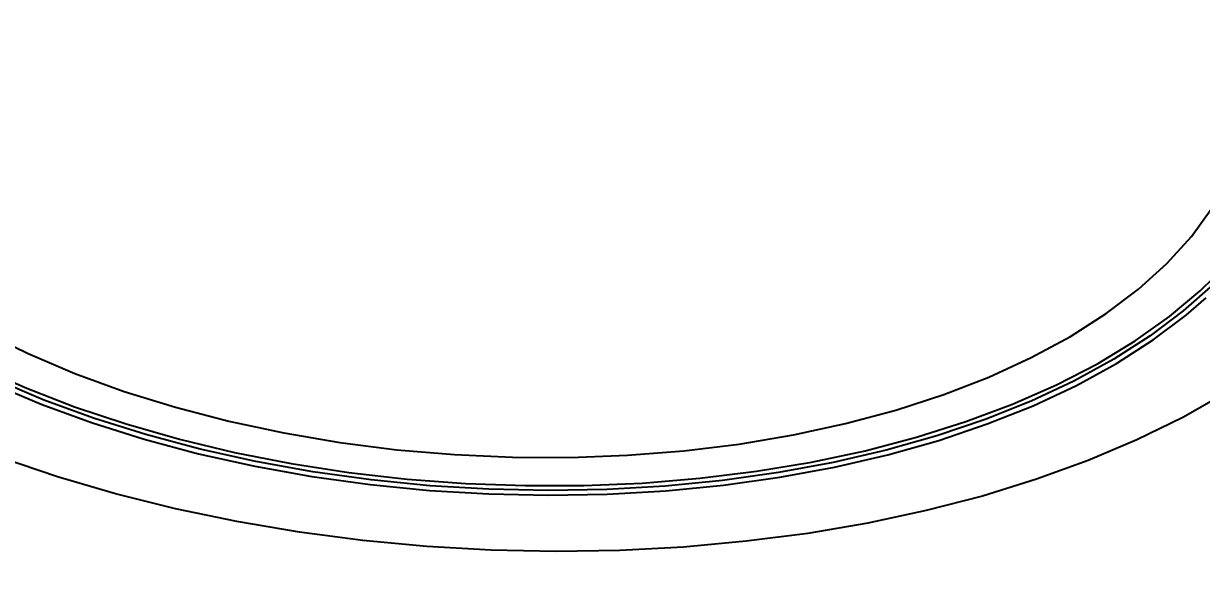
# Model space of a CAD drawing. Header units: millimetres. Extents: x 14 to 828, y 15 to 581.
# Drawn here: x 344.88 to 362.06, y 489.2 to 497.16 of the extents above; entities that cross this region are included whole.
import ezdxf

# ---------------------------------------------------------------- set-up
doc = ezdxf.new("R2010")
doc.units = ezdxf.units.MM
doc.header["$LTSCALE"] = 0.2
doc.layers.get('Defpoints').update_dxf_attribs({"color": 5})
doc.layers.add('1_シンボル', color=2, linetype='Continuous')
doc.layers.add('1_寸法', color=7, linetype='Continuous')
doc.styles.add('Dim', font='simplex.shx', dxfattribs={"width": 0.8, "bigfont": 'extfont2.shx'})
doc.dimstyles.new('1-1', dxfattribs={"dimtxt": 3, "dimasz": 0.75, "dimexe": 0, "dimexo": 1, "dimgap": 0.5, "dimtad": 1, "dimdec": 0, "dimtxsty": 'Dim', "dimblk": 'DOT', "dimcen": 2.5, "dimadec": 0, "dimazin": 0, "dimtfac": 1, "dimtdec": 0, "dimtix": 1, "dimtmove": 2, "dimatfit": 3, "dimldrblk": '引出', "dimfxl": 1, "dimlwd": -1, "dimlwe": -1, "dimarcsym": 0})

# ---------------------------------------------------------------- blocks, each defined once
blk = doc.blocks.new('_Dot')
at = {"color": 0, "linetype": 'ByBlock', "lineweight": -2}
blk.add_line((-0.5, 0), (-1, 0), dxfattribs=at)
at = {"color": 0, "linetype": 'ByBlock', "const_width": 0.5}
blk.add_lwpolyline([(-0.25, 0, 1), (0.25, 0, 1)], format="xyb", close=True, dxfattribs=at)
blk = doc.blocks.new('*D9')
at = {"layer": '1_寸法', "color": 0, "transparency": 16777216}
for p, q in [((338.003, 496.098), (338.003, 479.562)), ((365.521, 495.016), (365.521, 479.562)), ((338.753, 479.562), (364.771, 479.562))]:
    blk.add_line(p, q, dxfattribs=at)
at = {"layer": 'Defpoints', "color": 0, "transparency": 16777216}
for p in [(338.003, 497.098), (365.521, 496.016), (365.521, 479.562)]:
    blk.add_point(p, dxfattribs=at)
at = {"layer": '1_寸法', "color": 0, "transparency": 16777216, "xscale": 0.75, "yscale": 0.75, "zscale": 0.75, "rotation": 180}
blk.add_blockref('_Dot', (338.003, 479.562), dxfattribs=at)
at = {"layer": '1_寸法', "color": 0, "transparency": 16777216, "xscale": 0.75, "yscale": 0.75, "zscale": 0.75}
blk.add_blockref('_Dot', (365.521, 479.562), dxfattribs=at)
at = {"layer": '1_寸法', "color": 0, "transparency": 16777216, "insert": (351.762, 481.562), "char_height": 3, "attachment_point": 5, "style": 'Dim'}
blk.add_mtext('%%C110', dxfattribs=at)
blk = doc.blocks.new('引出')
at = {"color": 0, "linetype": 'ByBlock', "lineweight": -2}
for p, q in [((-3.864, 1.035), (0, 0)), ((0, 0), (-1, 0))]:
    blk.add_line(p, q, dxfattribs=at)
blk = doc.blocks.new('*D10')
at = {"layer": '1_寸法', "color": 0, "transparency": 16777216}
for p, q in [((354.64, 526.986), (382.632, 526.986)), ((382.632, 526.236), (382.632, 496.898)), ((366.579, 496.148), (382.632, 496.148))]:
    blk.add_line(p, q, dxfattribs=at)
at = {"layer": 'Defpoints', "color": 0, "transparency": 16777216}
for p in [(353.64, 526.986), (365.579, 496.148), (382.632, 496.148)]:
    blk.add_point(p, dxfattribs=at)
at = {"layer": '1_寸法', "color": 0, "transparency": 16777216, "xscale": 0.75, "yscale": 0.75, "zscale": 0.75}
for p, rotation in [((382.632, 526.986), 90), ((382.632, 496.148), 270)]:
    blk.add_blockref('_Dot', p, dxfattribs=dict(at, rotation=rotation))
at = {"layer": '1_寸法', "color": 0, "transparency": 16777216, "insert": (380.632, 511.567), "char_height": 3, "attachment_point": 5, "rotation": 90, "style": 'Dim'}
blk.add_mtext('118', dxfattribs=at)

msp = doc.modelspace()

# ---------------------------------------------------------------- linework, layer by layer
at = {"layer": '1_シンボル', "color": 7}
for points in [[(344.301, 492.66), (344.943, 492.346), (345.625, 492.057), (346.343, 491.795), (347.093, 491.563), (347.871, 491.36), (348.671, 491.189), (349.49, 491.05), (350.321, 490.944), (351.162, 490.872), (352.006, 490.835), (352.848, 490.831), (353.684, 490.862), (354.509, 490.928), (355.317, 491.027), (356.105, 491.159), (356.867, 491.324), (357.6, 491.521), (358.298, 491.748), (358.957, 492.004), (359.575, 492.287), (360.147, 492.596), (360.669, 492.93), (361.139, 493.286), (361.554, 493.661), (361.912, 494.055), (362.21, 494.464)], [(344.219, 492.154), (344.901, 491.85), (345.619, 491.571), (346.37, 491.32), (347.149, 491.097), (347.954, 490.905), (348.778, 490.743), (349.619, 490.613), (350.471, 490.515), (351.329, 490.451), (352.191, 490.42), (353.049, 490.422), (353.901, 490.458), (354.742, 490.527), (355.567, 490.629), (356.371, 490.763), (357.151, 490.929), (357.902, 491.126), (358.62, 491.353), (359.302, 491.608), (359.943, 491.89), (360.541, 492.198), (361.092, 492.53), (361.593, 492.884), (362.042, 493.259), (362.436, 493.651)], [(362.222, 493.35), (361.794, 492.967), (361.312, 492.604), (360.779, 492.262), (360.198, 491.944), (359.572, 491.651), (358.904, 491.384), (358.198, 491.146), (357.458, 490.937), (356.687, 490.758), (355.89, 490.611), (355.071, 490.496), (354.235, 490.414), (353.385, 490.365), (352.526, 490.35), (351.664, 490.368), (350.802, 490.419), (349.945, 490.504), (349.097, 490.622), (348.264, 490.772), (347.45, 490.953), (346.659, 491.164), (345.894, 491.405), (345.161, 491.673), (344.464, 491.969)], [(344.429, 491.906), (345.13, 491.609), (345.866, 491.339), (346.633, 491.097), (347.428, 490.885), (348.247, 490.703), (349.083, 490.553), (349.934, 490.435), (350.795, 490.349), (351.661, 490.298), (352.528, 490.279), (353.39, 490.295), (354.244, 490.344), (355.084, 490.427), (355.907, 490.542), (356.707, 490.69), (357.481, 490.869), (358.225, 491.079), (358.934, 491.319), (359.605, 491.586), (360.234, 491.881), (360.817, 492.201), (361.353, 492.544), (361.837, 492.908), (362.126, 493.159)], [(362.408, 491.766), (361.786, 491.413), (361.118, 491.086), (360.406, 490.785), (359.654, 490.512), (358.865, 490.268), (358.043, 490.055), (357.192, 489.873), (356.315, 489.724), (355.417, 489.608), (354.503, 489.525), (353.575, 489.476), (352.639, 489.461), (351.699, 489.48), (350.76, 489.534), (349.825, 489.621), (348.899, 489.742), (347.986, 489.896), (347.091, 490.082), (346.218, 490.299), (345.371, 490.546), (344.554, 490.823)]]:
    msp.add_lwpolyline(points, dxfattribs=at)

# ---------------------------------------------------------------- dimensions: what is measured, and where the dimension line sits
at = {"layer": '1_寸法'}
dim = msp.add_linear_dim(base=(382.632, 496.148), p1=(353.64, 526.986), p2=(365.579, 496.148), angle=90, text='118', dimstyle='1-1', dxfattribs=at)
dim.commit()
dim.dimension.update_dxf_attribs({"geometry": '*D10', "text_midpoint": (380.632, 511.567)})
dim = msp.add_linear_dim(base=(365.521, 479.562), p1=(338.003, 497.098), p2=(365.521, 496.016), text='%%C110', dimstyle='1-1', dxfattribs=at)
dim.commit()
dim.dimension.update_dxf_attribs({"geometry": '*D9', "text_midpoint": (351.762, 481.562)})

doc.saveas('drawing.dxf')
